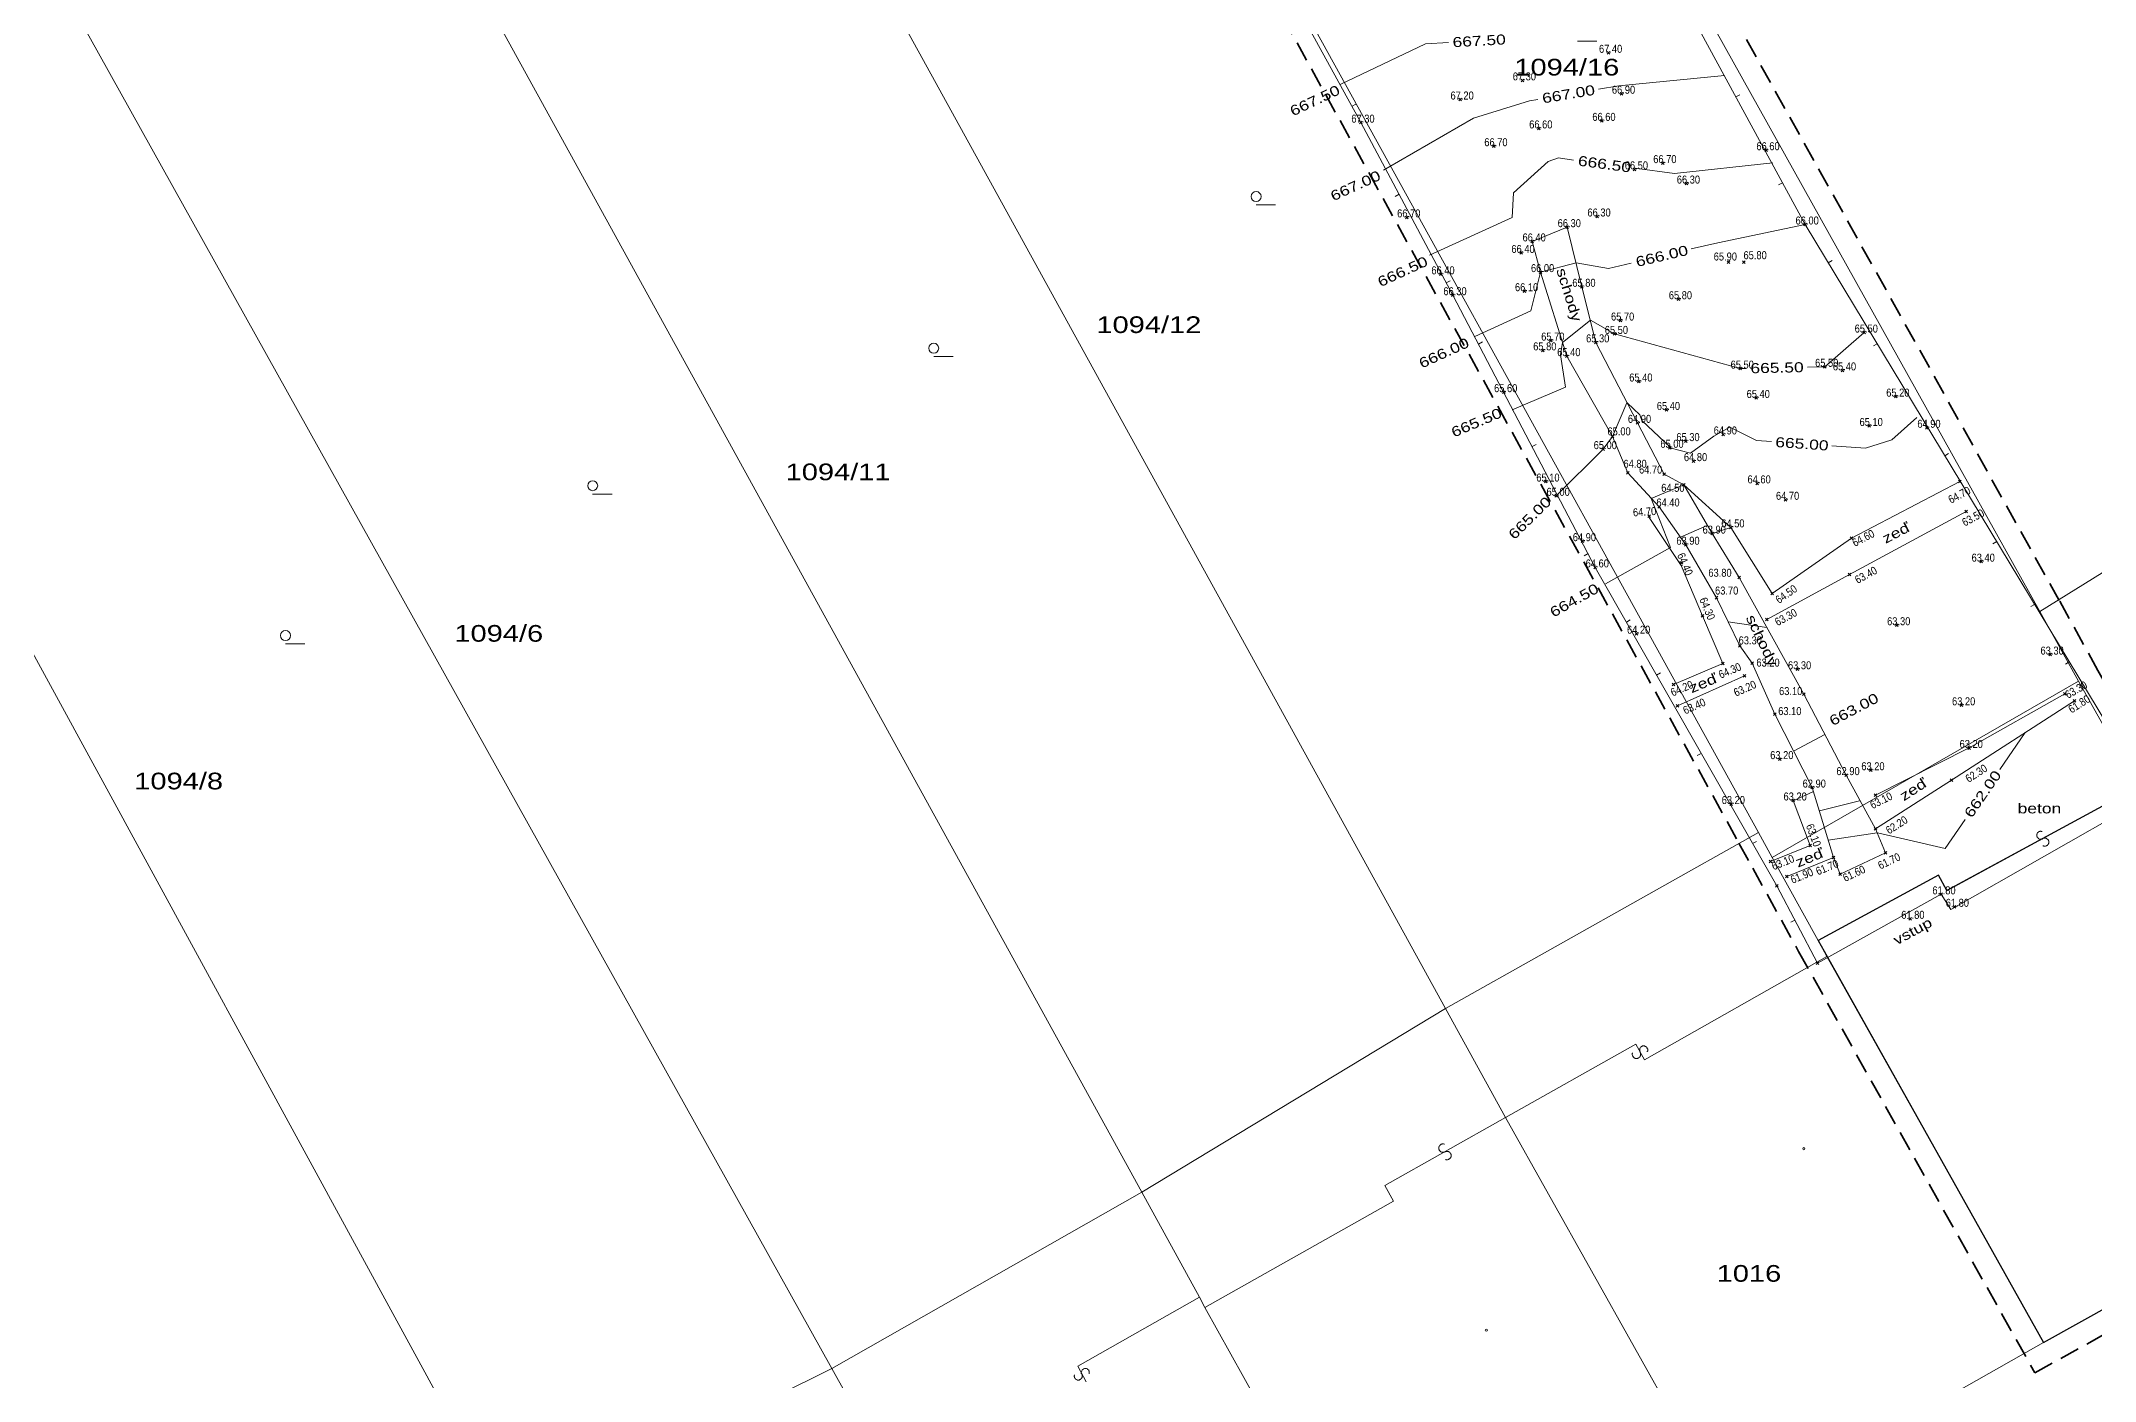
# Model space of a CAD drawing. Extents: x -847523 to -842720, y -997842 to -995984.
# Drawn here: x -842918.72 to -842872.52, y -997692.83 to -997662.71 of the extents above; entities that cross this region are included whole.
import ezdxf

# ---------------------------------------------------------------- set-up
doc = ezdxf.new("R2010")
doc.units = 0
doc.header["$MEASUREMENT"] = 0
doc.linetypes.add('DASHED', pattern=[19.05, 12.7, -6.35])
for name, color, linetype, lineweight, true_color in [('_ značky hranice', 1, 'DASHED', 35, 0xf60000), ('SM _ výrazná červená', 12, 'Continuous', 30, 0xda0c01), ('Z _ BODPOL', 251, 'Continuous', 9, 0x575757), ('Z _ KATASTR', 144, 'Continuous', 9, 0x006d91), ('Z _ VRSTEV', 38, 'Continuous', 9, 0x512900)]:
    doc.layers.add(name, color=color, linetype=linetype, lineweight=lineweight, true_color=true_color)
doc.layers.add('Z _ MERENI', color=7, linetype='Continuous', lineweight=9)
doc.layers.add('Z _ POPIS', color=7, linetype='Continuous', lineweight=9)
doc.layers.add('Z _ V__KA', color=8, linetype='Continuous', true_color=0x818181)
doc.styles.get("Standard").update_dxf_attribs({"font": 'txt', "width": 0.6})

# ---------------------------------------------------------------- blocks, each defined once
blk = doc.blocks.new('PLOT_DREVENY_04')
at = {"layer": 'Z _ POPIS', "color": 0, "lineweight": 0}
blk.add_line((0, 0.1), (0, 0), dxfattribs=at)
blk = doc.blocks.new('bod_000')
at = {"layer": 'Z _ BODPOL', "color": 0, "lineweight": 0}
for p, q in [((-0.03, -0.03), (0.03, 0.03)), ((-0.03, 0.03), (0.03, -0.03))]:
    blk.add_line(p, q, dxfattribs=at)
blk.add_point((0, 0), dxfattribs=at)
at = {"layer": 'Z _ V__KA', "linetype": 'ByBlock', "width": 0.868}
for tag in ['VYS', 'txtVYS']:
    blk.add_attdef(tag, (0, 0), '', height=0.18, dxfattribs=at)

msp = doc.modelspace()

# ---------------------------------------------------------------- linework, layer by layer
at = {"layer": '_ značky hranice', "color": 194, "ltscale": 0.035, "true_color": 0x4902a4}
msp.add_lwpolyline([(-842873.8723, -997692.6494), (-842865.9758, -997688.2512), (-842871.1161, -997679.2215), (-842871.6052, -997678.3731), (-842872.4531, -997676.8568), (-842873.323, -997675.287), (-842889.0924, -997647.0136), (-842897.2352, -997650.4873), (-842880.5277, -997680.7417), (-842880.2184, -997681.3017), (-842879.1854, -997683.1723)], close=True, dxfattribs=at)
at = {"layer": 'SM _ výrazná červená', "linetype": 'Continuous', "ltscale": 0.01}
msp.add_lwpolyline([(-842873.68, -997691.97), (-842866.66, -997688.06), (-842871.55, -997679.47), (-842875.8524, -997681.8056), (-842876.04, -997681.46), (-842878.7485, -997682.9292), (-842878.5457, -997683.2876)], close=True, dxfattribs=at)
at = {"layer": 'Z _ KATASTR'}
for p, q in [((-842889.31, -997647.65), (-842873.76, -997675.53)), ((-842896.53, -997650.73), (-842880.09, -997680.5)), ((-842903.75, -997654.28), (-842887.13, -997684.46)), ((-842919.18, -997659.83), (-842900.93, -997692.55)), ((-842909.24, -997660.83), (-842893.96, -997688.59)), ((-842884.16, -997662.71), (-842883.722, -997662.71)), ((-842926.08, -997663.32), (-842908.17, -997696.14)), ((-842891.39, -997666.39), (-842890.952, -997666.39)), ((-842898.64, -997669.8), (-842898.202, -997669.8)), ((-842866.11, -997670.78), (-842873.76, -997675.53)), ((-842906.31, -997672.89), (-842905.872, -997672.89)), ((-842873.76, -997675.53), (-842872.89, -997677.1)), ((-842913.22, -997676.26), (-842912.782, -997676.26)), ((-842879.78, -997681.06), (-842872.89, -997677.1)), ((-842872.89, -997677.1), (-842872.04, -997678.62)), ((-842875.85, -997681.81), (-842871.55, -997679.47)), ((-842880.09, -997680.5), (-842887.13, -997684.46)), ((-842880.09, -997680.5), (-842879.78, -997681.06)), ((-842873.8, -997680.5), (-842873.81, -997680.5)), ((-842873.81, -997680.5), (-842873.81, -997680.51)), ((-842873.79, -997680.49), (-842873.8, -997680.49)), ((-842873.8, -997680.49), (-842873.8, -997680.5)), ((-842873.78, -997680.48), (-842873.79, -997680.49)), ((-842873.77, -997680.48), (-842873.78, -997680.48)), ((-842873.76, -997680.48), (-842873.77, -997680.48)), ((-842873.75, -997680.47), (-842873.76, -997680.48)), ((-842873.74, -997680.47), (-842873.75, -997680.47)), ((-842873.73, -997680.47), (-842873.74, -997680.47)), ((-842873.73, -997680.48), (-842873.73, -997680.47)), ((-842873.72, -997680.48), (-842873.73, -997680.48)), ((-842873.71, -997680.48), (-842873.72, -997680.48)), ((-842873.82, -997680.53), (-842873.83, -997680.54)), ((-842873.83, -997680.54), (-842873.83, -997680.55)), ((-842873.83, -997680.55), (-842873.83, -997680.56)), ((-842873.83, -997680.56), (-842873.83, -997680.57)), ((-842873.83, -997680.57), (-842873.83, -997680.58)), ((-842873.83, -997680.58), (-842873.83, -997680.59)), ((-842873.83, -997680.59), (-842873.82, -997680.59)), ((-842873.81, -997680.51), (-842873.82, -997680.52)), ((-842873.82, -997680.52), (-842873.82, -997680.53)), ((-842873.82, -997680.59), (-842873.82, -997680.6)), ((-842873.82, -997680.6), (-842873.82, -997680.61)), ((-842873.82, -997680.61), (-842873.81, -997680.61)), ((-842873.81, -997680.61), (-842873.81, -997680.62)), ((-842873.81, -997680.62), (-842873.8, -997680.62)), ((-842873.8, -997680.62), (-842873.8, -997680.63)), ((-842873.8, -997680.63), (-842873.79, -997680.63)), ((-842873.79, -997680.63), (-842873.79, -997680.64)), ((-842873.79, -997680.64), (-842873.78, -997680.64)), ((-842873.78, -997680.64), (-842873.77, -997680.65)), ((-842873.77, -997680.65), (-842873.76, -997680.65)), ((-842873.76, -997680.65), (-842873.75, -997680.65)), ((-842873.75, -997680.65), (-842873.74, -997680.65)), ((-842873.74, -997680.65), (-842873.73, -997680.65)), ((-842873.73, -997680.65), (-842873.72, -997680.65)), ((-842873.72, -997680.65), (-842873.71, -997680.65)), ((-842873.71, -997680.65), (-842873.7, -997680.64)), ((-842873.69, -997680.63), (-842873.7, -997680.64)), ((-842873.68, -997680.63), (-842873.69, -997680.63)), ((-842873.69, -997680.8), (-842873.68, -997680.8)), ((-842873.67, -997680.63), (-842873.68, -997680.63)), ((-842873.68, -997680.8), (-842873.67, -997680.81)), ((-842873.66, -997680.63), (-842873.67, -997680.63)), ((-842873.67, -997680.81), (-842873.66, -997680.81)), ((-842873.65, -997680.63), (-842873.66, -997680.63)), ((-842873.66, -997680.81), (-842873.65, -997680.81)), ((-842873.64, -997680.63), (-842873.65, -997680.63)), ((-842873.65, -997680.81), (-842873.64, -997680.81)), ((-842873.63, -997680.63), (-842873.64, -997680.63)), ((-842873.64, -997680.81), (-842873.63, -997680.81)), ((-842873.62, -997680.63), (-842873.63, -997680.63)), ((-842873.63, -997680.81), (-842873.62, -997680.8)), ((-842873.61, -997680.63), (-842873.62, -997680.63)), ((-842873.62, -997680.8), (-842873.61, -997680.8)), ((-842873.61, -997680.64), (-842873.61, -997680.63)), ((-842873.6, -997680.64), (-842873.61, -997680.64)), ((-842873.61, -997680.8), (-842873.6, -997680.79)), ((-842873.59, -997680.65), (-842873.6, -997680.64)), ((-842873.6, -997680.79), (-842873.59, -997680.79)), ((-842873.58, -997680.66), (-842873.59, -997680.65)), ((-842873.59, -997680.79), (-842873.59, -997680.78)), ((-842873.59, -997680.78), (-842873.58, -997680.78)), ((-842873.57, -997680.67), (-842873.58, -997680.66)), ((-842873.58, -997680.77), (-842873.57, -997680.76)), ((-842873.58, -997680.78), (-842873.58, -997680.77)), ((-842873.57, -997680.68), (-842873.57, -997680.67)), ((-842873.57, -997680.69), (-842873.57, -997680.68)), ((-842873.56, -997680.69), (-842873.57, -997680.69)), ((-842873.57, -997680.75), (-842873.56, -997680.74)), ((-842873.57, -997680.76), (-842873.57, -997680.75)), ((-842873.56, -997680.7), (-842873.56, -997680.69)), ((-842873.56, -997680.71), (-842873.56, -997680.7)), ((-842873.56, -997680.72), (-842873.56, -997680.71)), ((-842873.56, -997680.73), (-842873.56, -997680.72)), ((-842873.56, -997680.74), (-842873.56, -997680.73)), ((-842879.78, -997681.06), (-842878.75, -997682.93)), ((-842878.75, -997682.93), (-842876.04, -997681.46)), ((-842876.04, -997681.46), (-842875.85, -997681.81)), ((-842878.75, -997682.93), (-842878.55, -997683.29)), ((-842882.65, -997685.61), (-842878.55, -997683.29)), ((-842878.55, -997683.29), (-842873.68, -997691.97)), ((-842887.13, -997684.46), (-842893.96, -997688.59)), ((-842887.13, -997684.46), (-842885.78, -997686.91)), ((-842885.78, -997686.91), (-842882.85, -997685.26)), ((-842882.92, -997685.46), (-842882.93, -997685.47)), ((-842882.93, -997685.47), (-842882.93, -997685.48)), ((-842882.93, -997685.48), (-842882.93, -997685.49)), ((-842882.93, -997685.49), (-842882.93, -997685.5)), ((-842882.93, -997685.5), (-842882.92, -997685.51)), ((-842882.92, -997685.45), (-842882.92, -997685.46)), ((-842882.92, -997685.51), (-842882.92, -997685.52)), ((-842882.92, -997685.52), (-842882.92, -997685.53)), ((-842882.92, -997685.53), (-842882.91, -997685.53)), ((-842882.91, -997685.53), (-842882.91, -997685.54)), ((-842882.91, -997685.54), (-842882.9, -997685.55)), ((-842882.9, -997685.55), (-842882.89, -997685.56)), ((-842882.89, -997685.56), (-842882.88, -997685.57)), ((-842882.88, -997685.57), (-842882.87, -997685.57)), ((-842882.87, -997685.57), (-842882.86, -997685.57)), ((-842882.86, -997685.57), (-842882.86, -997685.58)), ((-842882.86, -997685.58), (-842882.85, -997685.58)), ((-842882.85, -997685.26), (-842882.65, -997685.61)), ((-842882.85, -997685.58), (-842882.84, -997685.58)), ((-842882.84, -997685.58), (-842882.83, -997685.58)), ((-842882.83, -997685.58), (-842882.82, -997685.58)), ((-842882.82, -997685.58), (-842882.81, -997685.58)), ((-842882.81, -997685.58), (-842882.8, -997685.57)), ((-842882.8, -997685.57), (-842882.79, -997685.57)), ((-842882.79, -997685.57), (-842882.78, -997685.56)), ((-842882.78, -997685.56), (-842882.77, -997685.56)), ((-842882.77, -997685.56), (-842882.77, -997685.55)), ((-842882.77, -997685.55), (-842882.76, -997685.55)), ((-842882.75, -997685.35), (-842882.76, -997685.35)), ((-842882.76, -997685.35), (-842882.76, -997685.36)), ((-842882.76, -997685.36), (-842882.76, -997685.37)), ((-842882.76, -997685.37), (-842882.76, -997685.38)), ((-842882.76, -997685.38), (-842882.76, -997685.39)), ((-842882.76, -997685.39), (-842882.76, -997685.4)), ((-842882.76, -997685.4), (-842882.76, -997685.41)), ((-842882.76, -997685.41), (-842882.76, -997685.42)), ((-842882.76, -997685.42), (-842882.75, -997685.43)), ((-842882.76, -997685.54), (-842882.75, -997685.53)), ((-842882.76, -997685.55), (-842882.76, -997685.54)), ((-842882.74, -997685.33), (-842882.75, -997685.34)), ((-842882.75, -997685.34), (-842882.75, -997685.35)), ((-842882.75, -997685.43), (-842882.75, -997685.44)), ((-842882.75, -997685.45), (-842882.75, -997685.44)), ((-842882.74, -997685.45), (-842882.75, -997685.45)), ((-842882.75, -997685.53), (-842882.74, -997685.52)), ((-842882.73, -997685.32), (-842882.74, -997685.33)), ((-842882.74, -997685.46), (-842882.74, -997685.45)), ((-842882.74, -997685.47), (-842882.74, -997685.46)), ((-842882.74, -997685.48), (-842882.74, -997685.47)), ((-842882.74, -997685.49), (-842882.74, -997685.48)), ((-842882.74, -997685.5), (-842882.74, -997685.49)), ((-842882.74, -997685.51), (-842882.74, -997685.5)), ((-842882.74, -997685.52), (-842882.74, -997685.51)), ((-842882.72, -997685.31), (-842882.73, -997685.32)), ((-842882.71, -997685.31), (-842882.72, -997685.31)), ((-842882.7, -997685.3), (-842882.71, -997685.31)), ((-842882.69, -997685.3), (-842882.7, -997685.3)), ((-842882.68, -997685.3), (-842882.69, -997685.3)), ((-842882.67, -997685.3), (-842882.68, -997685.3)), ((-842882.66, -997685.3), (-842882.67, -997685.3)), ((-842882.65, -997685.3), (-842882.66, -997685.3)), ((-842882.64, -997685.31), (-842882.65, -997685.3)), ((-842882.63, -997685.31), (-842882.64, -997685.31)), ((-842882.62, -997685.31), (-842882.63, -997685.31)), ((-842882.62, -997685.32), (-842882.62, -997685.31)), ((-842882.61, -997685.32), (-842882.62, -997685.32)), ((-842882.61, -997685.33), (-842882.61, -997685.32)), ((-842882.6, -997685.33), (-842882.61, -997685.33)), ((-842882.6, -997685.34), (-842882.6, -997685.33)), ((-842882.59, -997685.35), (-842882.6, -997685.34)), ((-842882.59, -997685.36), (-842882.59, -997685.35)), ((-842882.58, -997685.37), (-842882.59, -997685.36)), ((-842882.59, -997685.42), (-842882.58, -997685.41)), ((-842882.59, -997685.43), (-842882.59, -997685.42)), ((-842882.58, -997685.38), (-842882.58, -997685.37)), ((-842882.58, -997685.39), (-842882.58, -997685.38)), ((-842882.58, -997685.4), (-842882.58, -997685.39)), ((-842882.58, -997685.41), (-842882.58, -997685.4)), ((-842888.49, -997688.44), (-842885.78, -997686.91)), ((-842885.78, -997686.91), (-842880.71, -997695.94)), ((-842887.27, -997687.57), (-842887.28, -997687.57)), ((-842887.28, -997687.57), (-842887.28, -997687.58)), ((-842887.28, -997687.58), (-842887.28, -997687.59)), ((-842887.28, -997687.59), (-842887.28, -997687.6)), ((-842887.28, -997687.6), (-842887.28, -997687.61)), ((-842887.28, -997687.61), (-842887.28, -997687.62)), ((-842887.28, -997687.62), (-842887.27, -997687.63)), ((-842887.26, -997687.54), (-842887.27, -997687.55)), ((-842887.27, -997687.55), (-842887.27, -997687.56)), ((-842887.27, -997687.56), (-842887.27, -997687.57)), ((-842887.27, -997687.63), (-842887.27, -997687.64)), ((-842887.27, -997687.64), (-842887.26, -997687.65)), ((-842887.25, -997687.53), (-842887.26, -997687.54)), ((-842887.26, -997687.65), (-842887.26, -997687.66)), ((-842887.26, -997687.66), (-842887.25, -997687.66)), ((-842887.24, -997687.52), (-842887.25, -997687.53)), ((-842887.25, -997687.66), (-842887.25, -997687.67)), ((-842887.25, -997687.67), (-842887.24, -997687.67)), ((-842887.23, -997687.52), (-842887.24, -997687.52)), ((-842887.24, -997687.67), (-842887.23, -997687.68)), ((-842887.22, -997687.51), (-842887.23, -997687.51)), ((-842887.23, -997687.51), (-842887.23, -997687.52)), ((-842887.23, -997687.68), (-842887.22, -997687.69)), ((-842887.21, -997687.51), (-842887.22, -997687.51)), ((-842887.22, -997687.69), (-842887.21, -997687.69)), ((-842887.2, -997687.5), (-842887.21, -997687.51)), ((-842887.21, -997687.69), (-842887.2, -997687.69)), ((-842887.19, -997687.5), (-842887.2, -997687.5)), ((-842887.2, -997687.69), (-842887.19, -997687.69)), ((-842887.18, -997687.5), (-842887.19, -997687.5)), ((-842887.19, -997687.69), (-842887.18, -997687.69)), ((-842887.17, -997687.5), (-842887.18, -997687.5)), ((-842887.18, -997687.69), (-842887.17, -997687.69)), ((-842887.16, -997687.51), (-842887.17, -997687.5)), ((-842887.17, -997687.69), (-842887.16, -997687.69)), ((-842887.15, -997687.51), (-842887.16, -997687.51)), ((-842887.16, -997687.69), (-842887.15, -997687.69)), ((-842887.15, -997687.69), (-842887.15, -997687.68)), ((-842887.15, -997687.68), (-842887.14, -997687.68)), ((-842887.13, -997687.68), (-842887.14, -997687.68)), ((-842887.12, -997687.67), (-842887.13, -997687.67)), ((-842887.13, -997687.67), (-842887.13, -997687.68)), ((-842887.13, -997687.85), (-842887.12, -997687.85)), ((-842887.11, -997687.67), (-842887.12, -997687.67)), ((-842887.12, -997687.85), (-842887.11, -997687.86)), ((-842887.1, -997687.67), (-842887.11, -997687.67)), ((-842887.11, -997687.86), (-842887.1, -997687.86)), ((-842887.09, -997687.67), (-842887.1, -997687.67)), ((-842887.1, -997687.86), (-842887.09, -997687.86)), ((-842887.08, -997687.67), (-842887.09, -997687.67)), ((-842887.09, -997687.86), (-842887.08, -997687.86)), ((-842887.07, -997687.67), (-842887.08, -997687.67)), ((-842887.08, -997687.86), (-842887.07, -997687.85)), ((-842887.06, -997687.67), (-842887.07, -997687.67)), ((-842887.07, -997687.85), (-842887.06, -997687.85)), ((-842887.05, -997687.68), (-842887.06, -997687.67)), ((-842887.06, -997687.85), (-842887.05, -997687.85)), ((-842887.04, -997687.69), (-842887.05, -997687.68)), ((-842887.05, -997687.85), (-842887.05, -997687.84)), ((-842887.05, -997687.84), (-842887.04, -997687.84)), ((-842887.03, -997687.69), (-842887.04, -997687.69)), ((-842887.04, -997687.84), (-842887.03, -997687.83)), ((-842887.03, -997687.7), (-842887.03, -997687.69)), ((-842887.02, -997687.7), (-842887.03, -997687.7)), ((-842887.03, -997687.83), (-842887.02, -997687.82)), ((-842887.02, -997687.71), (-842887.02, -997687.7)), ((-842887.01, -997687.72), (-842887.02, -997687.71)), ((-842887.02, -997687.82), (-842887.01, -997687.81)), ((-842887.01, -997687.73), (-842887.01, -997687.72)), ((-842887, -997687.74), (-842887.01, -997687.73)), ((-842887.01, -997687.8), (-842887.01, -997687.79)), ((-842887.01, -997687.79), (-842887, -997687.79)), ((-842887.01, -997687.81), (-842887.01, -997687.8)), ((-842887, -997687.75), (-842887, -997687.74)), ((-842887, -997687.76), (-842887, -997687.75)), ((-842887, -997687.77), (-842887, -997687.76)), ((-842887, -997687.78), (-842887, -997687.77)), ((-842887, -997687.79), (-842887, -997687.78)), ((-842866.66, -997688.06), (-842873.68, -997691.97)), ((-842900.93, -997692.55), (-842893.96, -997688.59)), ((-842892.66, -997690.95), (-842893.96, -997688.59)), ((-842892.54, -997691.18), (-842888.3, -997688.79)), ((-842888.3, -997688.79), (-842888.49, -997688.44)), ((-842892.66, -997690.95), (-842895.4, -997692.5)), ((-842892.66, -997690.95), (-842892.54, -997691.18)), ((-842892.54, -997691.18), (-842887.7, -997699.85)), ((-842873.68, -997691.97), (-842880.71, -997695.94)), ((-842895.4, -997692.5), (-842895.21, -997692.85)), ((-842908.17, -997696.14), (-842900.93, -997692.55)), ((-842900.93, -997692.55), (-842899.61, -997694.91)), ((-842895.47, -997692.71), (-842895.48, -997692.71)), ((-842895.48, -997692.71), (-842895.48, -997692.72)), ((-842895.48, -997692.72), (-842895.48, -997692.73)), ((-842895.48, -997692.73), (-842895.47, -997692.74)), ((-842895.47, -997692.69), (-842895.47, -997692.7)), ((-842895.47, -997692.7), (-842895.47, -997692.71)), ((-842895.47, -997692.74), (-842895.47, -997692.75)), ((-842895.47, -997692.75), (-842895.47, -997692.76)), ((-842895.47, -997692.76), (-842895.46, -997692.77)), ((-842895.46, -997692.77), (-842895.46, -997692.78)), ((-842895.46, -997692.78), (-842895.45, -997692.78)), ((-842895.45, -997692.78), (-842895.45, -997692.79)), ((-842895.45, -997692.79), (-842895.44, -997692.79)), ((-842895.44, -997692.79), (-842895.43, -997692.8)), ((-842895.43, -997692.8), (-842895.42, -997692.8)), ((-842895.42, -997692.8), (-842895.41, -997692.81)), ((-842895.41, -997692.81), (-842895.4, -997692.81)), ((-842895.4, -997692.81), (-842895.39, -997692.81)), ((-842895.39, -997692.81), (-842895.38, -997692.81)), ((-842895.38, -997692.81), (-842895.37, -997692.81)), ((-842895.37, -997692.81), (-842895.36, -997692.81)), ((-842895.36, -997692.81), (-842895.36, -997692.8)), ((-842895.36, -997692.8), (-842895.35, -997692.8)), ((-842895.35, -997692.8), (-842895.34, -997692.8)), ((-842895.34, -997692.8), (-842895.34, -997692.79)), ((-842895.34, -997692.79), (-842895.33, -997692.79)), ((-842895.33, -997692.79), (-842895.33, -997692.78)), ((-842895.33, -997692.78), (-842895.32, -997692.78)), ((-842895.31, -997692.61), (-842895.32, -997692.62)), ((-842895.32, -997692.62), (-842895.32, -997692.63)), ((-842895.32, -997692.63), (-842895.32, -997692.64)), ((-842895.32, -997692.64), (-842895.32, -997692.65)), ((-842895.32, -997692.65), (-842895.32, -997692.66)), ((-842895.32, -997692.66), (-842895.32, -997692.67)), ((-842895.32, -997692.67), (-842895.31, -997692.67)), ((-842895.32, -997692.78), (-842895.32, -997692.77)), ((-842895.32, -997692.77), (-842895.31, -997692.77)), ((-842895.3, -997692.59), (-842895.31, -997692.6)), ((-842895.31, -997692.6), (-842895.31, -997692.61)), ((-842895.31, -997692.67), (-842895.31, -997692.68)), ((-842895.3, -997692.69), (-842895.31, -997692.68)), ((-842895.31, -997692.76), (-842895.3, -997692.75)), ((-842895.31, -997692.77), (-842895.31, -997692.76)), ((-842895.29, -997692.58), (-842895.3, -997692.58)), ((-842895.3, -997692.58), (-842895.3, -997692.59)), ((-842895.3, -997692.7), (-842895.3, -997692.69)), ((-842895.3, -997692.71), (-842895.3, -997692.7)), ((-842895.3, -997692.72), (-842895.3, -997692.71)), ((-842895.3, -997692.73), (-842895.3, -997692.72)), ((-842895.3, -997692.74), (-842895.3, -997692.73)), ((-842895.3, -997692.75), (-842895.3, -997692.74)), ((-842895.28, -997692.57), (-842895.29, -997692.57)), ((-842895.29, -997692.57), (-842895.29, -997692.58)), ((-842895.27, -997692.56), (-842895.28, -997692.57)), ((-842895.26, -997692.56), (-842895.27, -997692.56)), ((-842895.25, -997692.55), (-842895.26, -997692.56)), ((-842895.24, -997692.55), (-842895.25, -997692.55)), ((-842895.23, -997692.55), (-842895.24, -997692.55)), ((-842895.22, -997692.55), (-842895.23, -997692.55)), ((-842895.21, -997692.55), (-842895.22, -997692.55)), ((-842895.2, -997692.55), (-842895.21, -997692.55)), ((-842895.19, -997692.56), (-842895.2, -997692.55)), ((-842895.18, -997692.56), (-842895.19, -997692.56)), ((-842895.18, -997692.57), (-842895.18, -997692.56)), ((-842895.17, -997692.57), (-842895.18, -997692.57)), ((-842895.16, -997692.58), (-842895.17, -997692.57)), ((-842895.15, -997692.59), (-842895.16, -997692.58)), ((-842895.15, -997692.6), (-842895.15, -997692.59)), ((-842895.14, -997692.61), (-842895.15, -997692.6)), ((-842895.14, -997692.62), (-842895.14, -997692.61)), ((-842895.14, -997692.63), (-842895.14, -997692.62)), ((-842895.14, -997692.64), (-842895.14, -997692.63)), ((-842895.14, -997692.65), (-842895.14, -997692.64)), ((-842895.14, -997692.66), (-842895.14, -997692.65)), ((-842895.14, -997692.67), (-842895.14, -997692.66))]:
    msp.add_line(p, q, dxfattribs=at)
for centre, radius in [((-842891.389, -997666.202), 0.1125), ((-842898.639, -997669.612), 0.1125), ((-842906.309, -997672.702), 0.1125), ((-842913.219, -997676.072), 0.1125), ((-842879.069, -997687.609), 0.0255), ((-842886.209, -997691.689), 0.0255)]:
    msp.add_circle(centre, radius, dxfattribs=at)
at = {"layer": 'Z _ MERENI'}
for p, q in [((-842890.92, -997661.1), (-842889.03, -997664.54)), ((-842879.04, -997666.83), (-842881.8, -997661.75)), ((-842889.03, -997664.54), (-842886.96, -997668.42)), ((-842885.18, -997667.21), (-842884.39, -997666.89)), ((-842884.39, -997666.89), (-842884.06, -997668.23)), ((-842871.8, -997678.81), (-842879.04, -997666.83)), ((-842884.99, -997667.9), (-842885.18, -997667.21)), ((-842884.4, -997669.79), (-842884.99, -997667.9)), ((-842886.96, -997668.42), (-842883.76, -997674.54)), ((-842884.06, -997668.23), (-842883.75, -997669.48)), ((-842883.37, -997671.6), (-842884.4, -997669.79)), ((-842883.75, -997669.48), (-842882.81, -997671.29)), ((-842883.03, -997672.41), (-842883.37, -997671.6)), ((-842882.81, -997671.29), (-842882.21, -997672.44)), ((-842882.32, -997673.18), (-842883.03, -997672.41)), ((-842882.21, -997672.44), (-842881.77, -997672.68)), ((-842875.56, -997672.61), (-842878, -997673.88)), ((-842881.77, -997672.68), (-842881.13, -997673.78)), ((-842881.83, -997674.5), (-842882.55, -997673.42)), ((-842881.72, -997674.03), (-842882.32, -997673.18)), ((-842878.04, -997674.7), (-842875.42, -997673.28)), ((-842881.03, -997675.22), (-842881.72, -997674.03)), ((-842880.71, -997673.64), (-842881.13, -997673.78)), ((-842881.13, -997673.78), (-842880.52, -997674.77)), ((-842879.78, -997675.13), (-842880.71, -997673.64)), ((-842878, -997673.88), (-842879.78, -997675.13)), ((-842883.76, -997674.54), (-842879.68, -997681.7)), ((-842881.35, -997675.63), (-842881.83, -997674.5)), ((-842880.52, -997674.77), (-842879.07, -997677.39)), ((-842879.9, -997675.71), (-842878.04, -997674.7)), ((-842880.51, -997676.3), (-842881.03, -997675.22)), ((-842881.35, -997675.63), (-842880.89, -997676.7)), ((-842880.23, -997676.69), (-842880.51, -997676.3)), ((-842882, -997677.17), (-842880.89, -997676.7)), ((-842879.72, -997677.84), (-842880.23, -997676.69)), ((-842881.91, -997677.65), (-842880.4, -997676.98)), ((-842879.07, -997677.39), (-842878.12, -997679.21)), ((-842872.98, -997677.54), (-842875.75, -997679.32)), ((-842878.88, -997679.49), (-842879.72, -997677.84)), ((-842879.31, -997679.79), (-842878.85, -997679.58)), ((-842878.4, -997681.06), (-842878.88, -997679.49)), ((-842878.12, -997679.21), (-842877.46, -997680.42)), ((-842875.75, -997679.32), (-842877.46, -997680.42)), ((-842875.76, -997682.23), (-842871.53, -997679.82)), ((-842877.46, -997680.42), (-842877.23, -997680.96)), ((-842877.23, -997680.96), (-842878.25, -997681.44)), ((-842878.4, -997681.06), (-842879.45, -997681.49)), ((-842878.25, -997681.44), (-842878.4, -997681.06)), ((-842878.76, -997683.44), (-842879.68, -997681.7)), ((-842878.76, -997683.44), (-842875.98, -997681.89)), ((-842875.98, -997681.89), (-842875.76, -997682.23))]:
    msp.add_line(p, q, dxfattribs=at)
at = {"layer": 'Z _ POPIS', "color": 7, "lineweight": 0}
for p, q in [((-842873.2, -997677.38), (-842875.35, -997678.6)), ((-842875.35, -997678.6), (-842877.46, -997679.66)), ((-842878.93, -997680.79), (-842879.31, -997679.78)), ((-842879.82, -997681.15), (-842878.93, -997680.79))]:
    msp.add_line(p, q, dxfattribs=at)
at = {"layer": 'Z _ VRSTEV'}
for p, q in [((-842889.5, -997663.68), (-842887.58, -997662.77)), ((-842887.58, -997662.77), (-842887.06, -997662.74)), ((-842883.69, -997663.79), (-842883.23, -997663.71)), ((-842883.23, -997663.71), (-842880.85, -997663.48)), ((-842886.5, -997664.44), (-842885.24, -997664.05)), ((-842885.24, -997664.05), (-842885.05, -997664.02)), ((-842888.52, -997665.61), (-842886.5, -997664.44)), ((-842884.82, -997665.41), (-842885.6, -997666.12)), ((-842884.59, -997665.33), (-842884.82, -997665.41)), ((-842884.25, -997665.38), (-842884.59, -997665.33)), ((-842881.98, -997665.68), (-842882.87, -997665.56)), ((-842879.77, -997665.44), (-842881.98, -997665.68)), ((-842885.6, -997666.12), (-842885.63, -997666.67)), ((-842885.63, -997666.67), (-842887.49, -997667.52)), ((-842881, -997667.24), (-842879.04, -997666.83)), ((-842881.6, -997667.38), (-842881, -997667.24)), ((-842885.21, -997668.77), (-842884.99, -997667.9)), ((-842884.99, -997667.9), (-842884.19, -997667.69)), ((-842884.19, -997667.69), (-842883.46, -997667.82)), ((-842883.46, -997667.82), (-842882.95, -997667.7)), ((-842886.47, -997669.35), (-842885.21, -997668.77)), ((-842884.5, -997669.48), (-842883.87, -997668.98)), ((-842883.87, -997668.98), (-842883.33, -997669.29)), ((-842883.33, -997669.29), (-842880.5, -997670.07)), ((-842878.6, -997670.03), (-842877.71, -997669.26)), ((-842884.5, -997669.48), (-842884.54, -997669.76)), ((-842884.54, -997669.76), (-842884.43, -997670.49)), ((-842880.5, -997670.07), (-842880.37, -997670.07)), ((-842878.99, -997670.04), (-842878.6, -997670.03)), ((-842885.63, -997671), (-842884.43, -997670.49)), ((-842883.37, -997671.6), (-842883.05, -997670.84)), ((-842883.04, -997670.84), (-842882.76, -997671.11)), ((-842882.76, -997671.11), (-842882.71, -997671.24)), ((-842882.71, -997671.24), (-842882.07, -997671.84)), ((-842877.09, -997671.67), (-842876.53, -997671.17)), ((-842883.58, -997671.88), (-842883.37, -997671.6)), ((-842881.62, -997671.97), (-842881.09, -997671.59)), ((-842881.09, -997671.59), (-842880.73, -997671.39)), ((-842880.73, -997671.39), (-842880.13, -997671.69)), ((-842880.13, -997671.69), (-842879.8, -997671.71)), ((-842877.68, -997671.86), (-842877.09, -997671.67)), ((-842884.64, -997672.93), (-842883.58, -997671.88)), ((-842882.08, -997671.85), (-842881.62, -997671.97)), ((-842878.44, -997671.81), (-842877.68, -997671.86)), ((-842882.5, -997672.99), (-842881.77, -997672.68)), ((-842882.4, -997673.25), (-842882.5, -997672.99)), ((-842881.77, -997672.68), (-842880.71, -997673.64)), ((-842882.07, -997674.09), (-842882.4, -997673.25)), ((-842881.84, -997673.86), (-842881.24, -997673.6)), ((-842880.71, -997673.64), (-842879.78, -997675.13)), ((-842882.07, -997674.09), (-842883.53, -997674.91)), ((-842880.77, -997675.76), (-842879.9, -997675.89)), ((-842879.3, -997678.67), (-842878.6, -997678.3)), ((-842874.09, -997678.25), (-842874.66, -997679.08)), ((-842878.72, -997680.01), (-842877.82, -997679.79)), ((-842875.44, -997680.21), (-842875.89, -997680.86)), ((-842878.52, -997680.67), (-842877.42, -997680.51)), ((-842875.89, -997680.86), (-842877.41, -997680.51))]:
    msp.add_line(p, q, dxfattribs=at)

# ---------------------------------------------------------------- block references
at = {"layer": 'Z _ BODPOL', "linetype": 'ByBlock'}
for p in [(-842883.46, -997662.97), (-842885.4, -997663.59), (-842883.17, -997663.89), (-842886.8, -997664.02), (-842889.03, -997664.54), (-842885.03, -997664.67), (-842883.61, -997664.5), (-842886.04, -997665.07), (-842879.92, -997665.16), (-842882.88, -997665.59), (-842882.24, -997665.45), (-842881.71, -997665.91), (-842888, -997666.67), (-842883.72, -997666.65), (-842884.39, -997666.89), (-842879.04, -997666.83), (-842885.43, -997667.47), (-842885.18, -997667.21), (-842887.23, -997667.95), (-842884.99, -997667.9), (-842880.76, -997667.68), (-842880.42, -997667.68), (-842886.96, -997668.42), (-842885.35, -997668.33), (-842884.06, -997668.23), (-842881.89, -997668.51), (-842884.76, -997669.44), (-842883.33, -997669.29), (-842883.19, -997668.99), (-842877.71, -997669.26), (-842884.94, -997669.66), (-842884.4, -997669.79), (-842883.75, -997669.48), (-842882.78, -997670.36), (-842880.5, -997670.07), (-842878.6, -997670.03), (-842878.2, -997670.11), (-842885.82, -997670.6), (-842880.14, -997670.73), (-842877, -997670.7), (-842882.81, -997671.29), (-842882.16, -997671), (-842883.37, -997671.6), (-842881.72, -997671.7), (-842880.88, -997671.55), (-842877.6, -997671.36), (-842876.3, -997671.4), (-842883.58, -997671.88), (-842882.08, -997671.85), (-842881.55, -997672.15), (-842884.87, -997672.61), (-842883.03, -997672.41), (-842882.21, -997672.44), (-842881.77, -997672.68), (-842880.12, -997672.65), (-842875.56, -997672.61), (-842884.64, -997672.93), (-842879.48, -997673.02), (-842882.55, -997673.39), (-842882.32, -997673.18), (-842875.42, -997673.28), (-842884.05, -997673.95), (-842881.72, -997674.03), (-842881.13, -997673.78), (-842880.71, -997673.64), (-842878, -997673.88), (-842881.83, -997674.44), (-842875.08, -997674.41), (-842883.76, -997674.54), (-842880.52, -997674.77), (-842878.04, -997674.7), (-842881.03, -997675.22), (-842879.78, -997675.13), (-842881.35, -997675.63), (-842879.9, -997675.71), (-842876.98, -997675.84), (-842882.83, -997676.03), (-842880.51, -997676.3), (-842880.89, -997676.7), (-842880.23, -997676.69), (-842879.21, -997676.83), (-842873.53, -997676.5), (-842882, -997677.17), (-842880.4, -997676.98), (-842881.91, -997677.65), (-842879.07, -997677.39), (-842875.52, -997677.64), (-842873.2, -997677.38), (-842872.98, -997677.54), (-842879.72, -997677.84), (-842875.35, -997678.6), (-842879.61, -997678.85), (-842877.56, -997679.1), (-842878.88, -997679.49), (-842878.12, -997679.21), (-842875.75, -997679.32), (-842880.7, -997679.86), (-842879.31, -997679.78), (-842877.46, -997679.66), (-842877.46, -997680.42), (-842878.93, -997680.79), (-842877.23, -997680.96), (-842879.82, -997681.15), (-842878.4, -997681.06), (-842878.25, -997681.44), (-842879.68, -997681.7), (-842879.45, -997681.49), (-842875.98, -997681.89), (-842875.68, -997682.17), (-842876.68, -997682.44), (-842878.76, -997683.44)]:
    msp.add_blockref('bod_000', p, dxfattribs=at)
at = {"layer": 'Z _ POPIS'}
for p, rotation in [((-842889.23, -997664.17), 298.8), ((-842880.6, -997663.96), 298.5), ((-842888.17, -997666.15), 118.1), ((-842879.55, -997665.89), 118.5), ((-842878.52, -997667.69), 301.1), ((-842887.11, -997668.14), 298.1), ((-842886.2979, -997669.4705), 117.6), ((-842877.42, -997669.51), 121.1), ((-842885.18, -997671.82), 297.6), ((-842875.9, -997672.03), 301.1), ((-842874.73, -997673.96), 121.1), ((-842883.92, -997674.23), 117.6), ((-842873.88, -997675.37), 121.1), ((-842883.06, -997675.77), 299.7), ((-842873.1, -997676.66), 121.1), ((-842882.38, -997676.96), 299.7), ((-842881.38, -997678.72), 119.7), ((-842880.22, -997680.75), 299.7), ((-842879.27, -997682.47), 117.9)]:
    msp.add_blockref('PLOT_DREVENY_04', p, dxfattribs=dict(at, rotation=rotation))

# ---------------------------------------------------------------- texts
at = {"layer": 'Z _ KATASTR', "width": 1.302}
for s, p in [('1094/16', (-842885.58, -997663.48)), ('1094/12', (-842894.98, -997669.27)), ('1094/11', (-842901.97, -997672.58)), ('1094/6', (-842909.42, -997676.21)), ('1094/8', (-842916.62, -997679.53)), ('1016', (-842881.03, -997690.6))]:
    msp.add_text(s, height=0.375, dxfattribs=at).set_placement(p)
at = {"layer": 'Z _ POPIS', "color": 7, "width": 1.302}
for s, rotation, p in [('schody', 287.337, (-842884.64, -997667.85)), ('zeď', 27.497, (-842877.23, -997674.01)), ('schody', 295.71, (-842880.38, -997675.67)), ('zeď', 22.949, (-842881.59, -997677.37)), ('zeď', 32.725, (-842876.82, -997679.8)), ('zeď', 22.27, (-842879.2, -997681.29)), ('vstup', 28.477, (-842876.98, -997683.04))]:
    msp.add_text(s, height=0.225, rotation=rotation, dxfattribs=at).set_placement(p)
msp.add_text('beton', height=0.225, dxfattribs=at).set_placement((-842874.26, -997680.07))
at = {"layer": 'Z _ V__KA', "width": 0.868}
for s, p in [('67.40', (-842883.676, -997662.97)), ('67.30', (-842885.616, -997663.59)), ('67.20', (-842887.016, -997664.02)), ('66.90', (-842883.386, -997663.89)), ('66.60', (-842883.826, -997664.5)), ('67.30', (-842889.246, -997664.54)), ('66.60', (-842885.246, -997664.67)), ('66.70', (-842886.256, -997665.07)), ('66.60', (-842880.136, -997665.16)), ('66.50', (-842883.096, -997665.59)), ('66.70', (-842882.456, -997665.45)), ('66.30', (-842881.926, -997665.91)), ('66.70', (-842888.216, -997666.67)), ('66.30', (-842883.936, -997666.65)), ('66.40', (-842885.396, -997667.21)), ('66.30', (-842884.606, -997666.89)), ('66.00', (-842879.256, -997666.83)), ('66.40', (-842885.646, -997667.47)), ('65.90', (-842881.096, -997667.64)), ('65.80', (-842880.426, -997667.61)), ('66.40', (-842887.446, -997667.95)), ('66.00', (-842885.206, -997667.9)), ('66.30', (-842887.176, -997668.42)), ('66.10', (-842885.566, -997668.33)), ('65.80', (-842884.276, -997668.23)), ('65.80', (-842882.106, -997668.51)), ('65.70', (-842883.406, -997668.99)), ('65.70', (-842884.976, -997669.44)), ('65.30', (-842883.966, -997669.48)), ('65.50', (-842883.546, -997669.29)), ('65.50', (-842877.926, -997669.26)), ('65.80', (-842885.156, -997669.66)), ('65.40', (-842884.616, -997669.79)), ('65.50', (-842878.816, -997670.03)), ('65.40', (-842882.996, -997670.36)), ('65.50', (-842880.716, -997670.07)), ('65.40', (-842878.416, -997670.11)), ('65.60', (-842886.036, -997670.6)), ('65.40', (-842880.356, -997670.73)), ('65.20', (-842877.216, -997670.7)), ('64.90', (-842883.026, -997671.29)), ('65.40', (-842882.376, -997671)), ('65.10', (-842877.816, -997671.36)), ('64.90', (-842876.516, -997671.4)), ('65.00', (-842883.796, -997671.88)), ('65.00', (-842883.486, -997671.57)), ('65.00', (-842882.296, -997671.85)), ('65.30', (-842881.936, -997671.7)), ('64.90', (-842881.096, -997671.55)), ('64.80', (-842883.126, -997672.3)), ('64.80', (-842881.766, -997672.15)), ('65.10', (-842885.086, -997672.61)), ('64.70', (-842882.776, -997672.43)), ('64.60', (-842880.336, -997672.65)), ('65.00', (-842884.856, -997672.93)), ('64.40', (-842882.386, -997673.17)), ('64.50', (-842882.276, -997672.84)), ('64.70', (-842879.696, -997673.02)), ('64.50', (-842880.926, -997673.64)), ('64.90', (-842884.266, -997673.95)), ('63.90', (-842881.936, -997674.03)), ('63.90', (-842881.346, -997673.78)), ('64.60', (-842883.976, -997674.54)), ('63.40', (-842875.296, -997674.41)), ('63.80', (-842881.216, -997674.75)), ('63.70', (-842881.066, -997675.15)), ('64.20', (-842883.046, -997676.03)), ('63.30', (-842877.196, -997675.84)), ('63.30', (-842880.536, -997676.27)), ('63.30', (-842873.746, -997676.5)), ('63.20', (-842880.136, -997676.77)), ('63.30', (-842879.426, -997676.83)), ('63.10', (-842879.626, -997677.41)), ('63.10', (-842879.646, -997677.86)), ('63.20', (-842875.736, -997677.64)), ('63.20', (-842875.566, -997678.6)), ('63.20', (-842879.826, -997678.85)), ('62.90', (-842878.336, -997679.21)), ('63.20', (-842877.776, -997679.1)), ('62.90', (-842879.096, -997679.49)), ('63.20', (-842880.916, -997679.86)), ('63.20', (-842879.526, -997679.78)), ('61.80', (-842876.178, -997681.89)), ('61.80', (-842876.878, -997682.44)), ('61.80', (-842875.878, -997682.17))]:
    msp.add_text(s, height=0.18, dxfattribs=at).set_placement(p)
for s, rotation, p in [('64.70', 27.497, (-842875.762, -997673.11)), ('64.70', 3.69, (-842882.906, -997673.394)), ('63.50', 28.457, (-842875.45, -997673.623)), ('64.60', 27.497, (-842877.922, -997674.08)), ('64.40', 293.015, (-842881.924, -997674.261)), ('64.50', 35.078, (-842879.627, -997675.364)), ('63.40', 28.457, (-842877.86, -997674.913)), ('64.30', 293.015, (-842881.424, -997675.261)), ('63.30', 28.502, (-842879.66, -997675.863)), ('64.30', 22.949, (-842880.939, -997677.044)), ('64.20', 22.949, (-842882.019, -997677.444)), ('63.20', 23.927, (-842880.597, -997677.448)), ('63.30', 29.572, (-842873.128, -997677.497)), ('63.40', 23.927, (-842881.737, -997677.848)), ('61.80', 32.725, (-842873.047, -997677.827)), ('62.30', 32.725, (-842875.362, -997679.387)), ('63.10', 26.674, (-842877.523, -997679.977)), ('63.10', 290.618, (-842879.026, -997680.348)), ('62.20', 32.752, (-842877.152, -997680.547)), ('61.70', 25.201, (-842877.349, -997681.334)), ('63.10', 22.023, (-842879.75, -997681.351)), ('61.90', 22.27, (-842879.323, -997681.655)), ('61.70', 22.27, (-842878.753, -997681.465)), ('61.60', 25.201, (-842878.139, -997681.614))]:
    msp.add_text(s, height=0.18, rotation=rotation, dxfattribs=at).set_placement(p)
at = {"layer": 'Z _ VRSTEV', "width": 1.302}
for s, rotation, p in [('667.50', 3.198, (-842886.963, -997662.845)), ('667.50', 25.359, (-842890.56, -997664.4)), ('667.00', 9.601, (-842884.934, -997664.109)), ('667.00', 24.717, (-842889.65, -997666.31)), ('666.50', 352.362, (-842884.16, -997665.503)), ('666.50', 24.717, (-842888.59, -997668.24)), ('666.00', 13.266, (-842882.819, -997667.785)), ('666.00', 24.717, (-842887.66, -997670.07)), ('665.50', 1.206, (-842880.268, -997670.175)), ('665.50', 23.025, (-842886.94, -997671.62)), ('665.00', 356.031, (-842879.717, -997671.831)), ('665.00', 44.728, (-842885.58, -997673.93)), ('664.50', 29.32, (-842884.7, -997675.67)), ('663.00', 27.86, (-842878.42, -997678.11)), ('662.00', 55.408, (-842875.293, -997680.19))]:
    msp.add_text(s, height=0.225, rotation=rotation, dxfattribs=at).set_placement(p)

doc.saveas('drawing.dxf')
